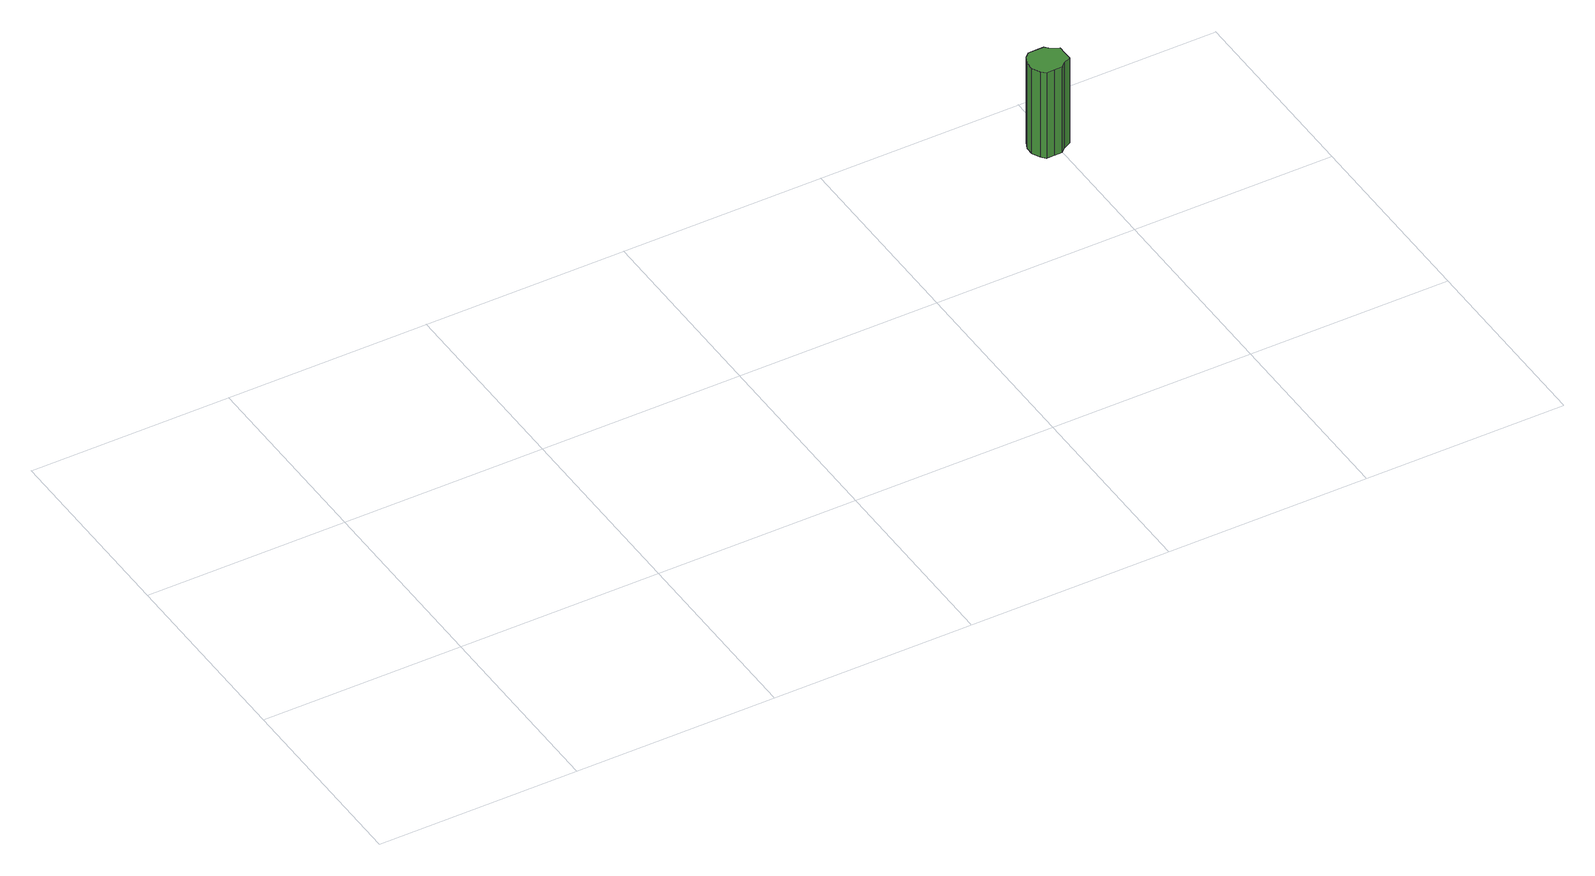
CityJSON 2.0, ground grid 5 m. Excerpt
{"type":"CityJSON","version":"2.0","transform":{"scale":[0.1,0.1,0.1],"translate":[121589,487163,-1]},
"CityObjects":{
"tree1":{"type":"SolitaryVegetationObject","attributes":{"function":"something"}},
"tree2":{"type":"SolitaryVegetationObject","attributes":{"function":"something"}},
"tree3":{"type":"SolitaryVegetationObject","attributes":{"function":"something"},"geometry":[{"type":"MultiSurface","lod":"1","boundaries":[[[0,1,2,3,4,5,6,7,8,9,10,11,12,13,14]],[[15,16,17,18,19,20,21,22,23,24,25,26,27,28,29]],[[0,29,28,1]],[[1,28,27,2]],[[2,27,26,3]],[[3,26,25,4]],[[4,25,24,5]],[[5,24,23,6]],[[6,23,22,7]],[[7,22,21,8]],[[8,21,20,9]],[[9,20,19,10]],[[10,19,18,11]],[[11,18,17,12]],[[12,17,16,13]],[[13,16,15,14]],[[14,15,29,0]]]}]},
"tree4":{"type":"SolitaryVegetationObject","attributes":{"function":"something"}},
"tree5":{"type":"SolitaryVegetationObject","attributes":{"function":"something"}},
"tree6":{"type":"SolitaryVegetationObject","attributes":{"function":"something"}}
},
"vertices":[
[203,85,30],[203,87,30],[201,88,30],[200,89,30],[198,89,30],[196,89,30],[195,88,30],[194,86,30],[194,84,30],[195,82,30],[196,81,30],[198,81,30],[200,81,30],[201,82,30],[203,83,30],[203,83,6],[201,82,6],[200,81,6],[198,81,6],[196,81,6],[195,82,6],[194,84,6],[194,86,6],[195,88,6],[196,89,6],[198,89,6],[200,89,6],[201,88,6],[203,87,6],[203,85,6]
]}
